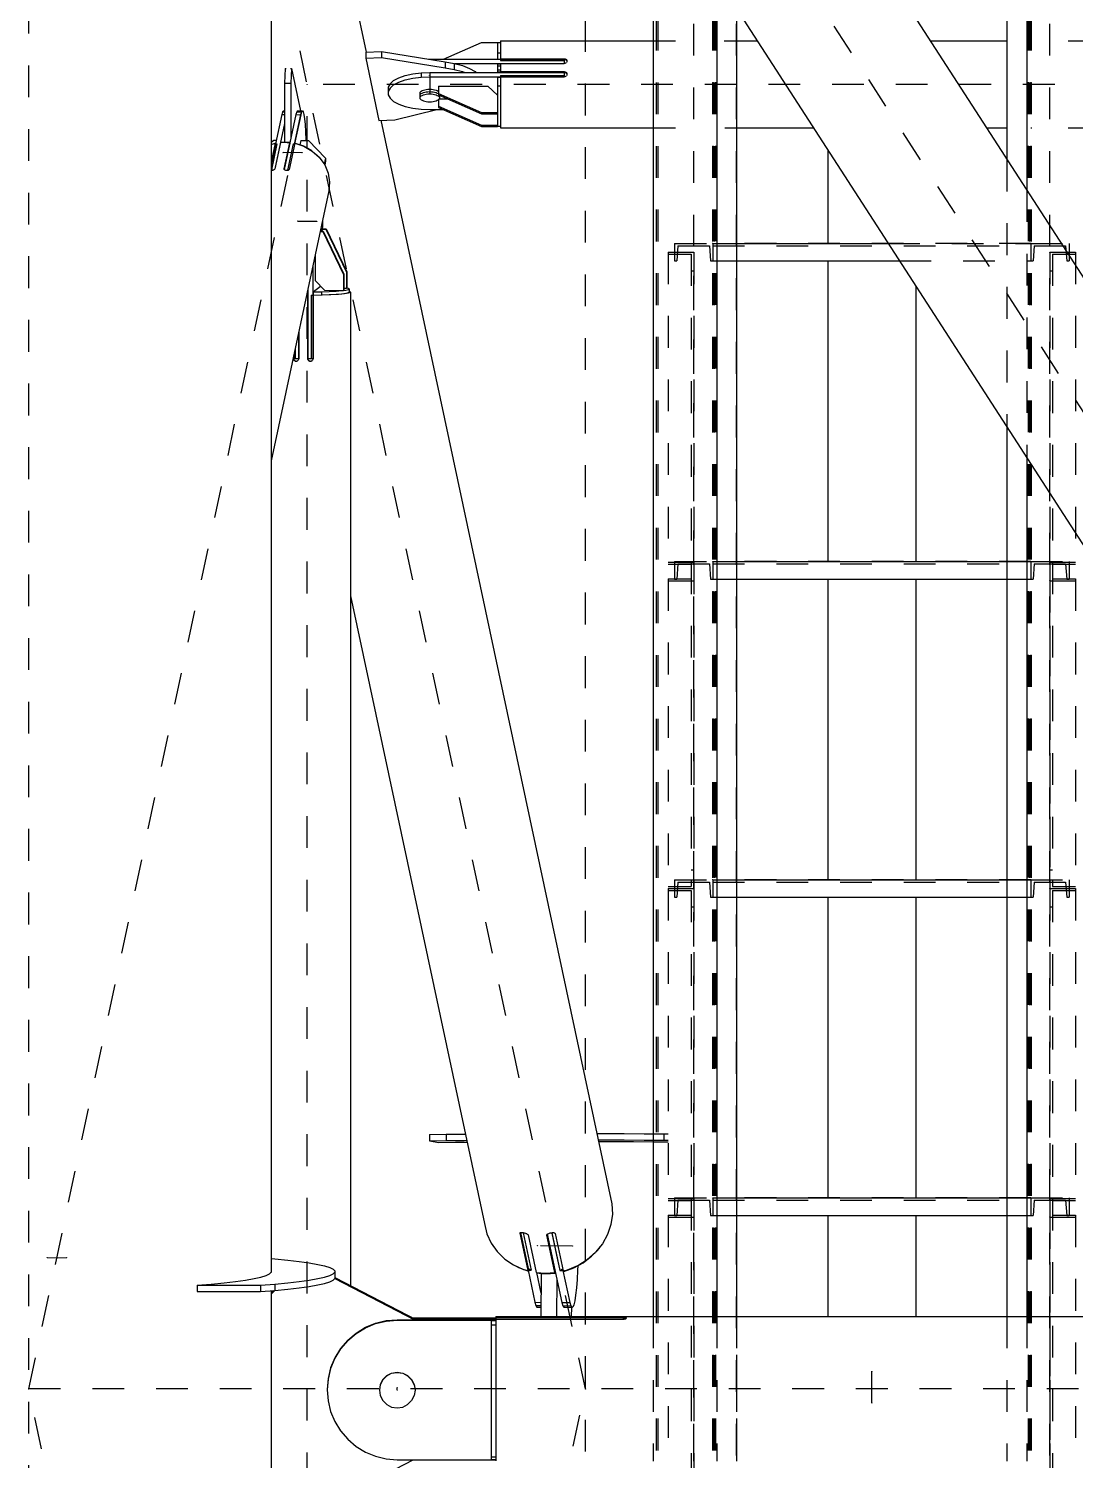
# Model space of a CAD drawing. Header units: millimetres. Extents: x 149919 to 150445, y 136651 to 136866.
# Drawn here: x 150370.812 to 150374.103, y 136733.751 to 136738.251 of the extents above; entities that cross this region are included whole.
import ezdxf

# ---------------------------------------------------------------- set-up
doc = ezdxf.new("R2010")
doc.units = ezdxf.units.MM
doc.header["$LTSCALE"] = 0.25
for name, pattern in [('CENTER', [50.8, 31.75, -6.35, 6.35, -6.35]), ('XKITLINE00', [0]), ('XKITLINE02', [4, 2, -2]), ('XKITLINE03', [6, 3, -1, 1, -1])]:
    doc.linetypes.add(name, pattern=pattern)

# ---------------------------------------------------------------- blocks, each defined once
blk = doc.blocks.new('çatıı')
at = {"color": 116, "linetype": 'XKITLINE02', "true_color": 0x136734}
for p, q in [((23097.16, 9590.91), (23097.16, 7919.31)), ((23097.69, 9590.91), (23097.69, 7919.31)), ((23114.92, 9590.91), (23114.92, 7919.31)), ((23115, 9590.95), (23115.01, 7919.31)), ((23115, 9590.95), (23115.01, 7919.31)), ((23115.46, 9590.91), (23115.46, 7919.31)), ((23115.85, 9590.95), (23115.86, 7919.31)), ((23115.85, 9590.95), (23115.86, 7919.31)), ((23122.5, 9590.95), (23122.51, 7919.31)), ((23122.5, 9590.95), (23122.51, 7919.31)), ((23214.14, 9590.95), (23214.14, 7919.31)), ((23214.54, 9590.91), (23214.54, 7919.31)), ((23214.99, 9590.95), (23214.99, 7919.31)), ((23215.07, 9590.91), (23215.07, 7919.31)), ((23207.49, 8746.61), (23207.49, 8662.46)), ((23213.69, 8737.02), (23213.69, 8652.87)), ((23101.01, 8717.52), (23101.01, 8619.49)), ((23101.01, 8717.52), (23109.01, 8717.52)), ((23101.01, 8716.94), (23108.21, 8716.94)), ((23103.01, 8720.27), (23103.01, 8714.77)), ((23103.01, 8720.27), (23115.01, 8720.27)), ((23103.01, 8720.27), (23103.01, 8714.77)), ((23104.07, 8719.57), (23103.69, 8714.77)), ((23104.07, 8719.57), (23103.69, 8714.77)), ((23104.07, 8719.57), (23113.94, 8719.57)), ((23108.21, 8716.94), (23108.21, 8614.27)), ((23109.01, 8717.52), (23109.01, 8614.27)), ((23113.94, 8719.57), (23114.33, 8714.77)), ((23113.94, 8719.57), (23114.33, 8714.77)), ((23115.01, 8720.27), (23115.01, 8714.77)), ((23115.01, 8720.27), (23122.5, 8720.27)), ((23115.01, 8720.27), (23115.01, 8714.77)), ((23115.01, 8720.27), (23115.01, 8714.77)), ((23115.01, 8719.57), (23214.99, 8719.57)), ((23170.12, 8720.27), (23214.99, 8720.27)), ((23214.99, 8720.27), (23214.99, 8714.77)), ((23214.99, 8720.27), (23214.99, 8714.77)), ((23214.99, 8720.27), (23226.99, 8720.27)), ((23214.99, 8720.27), (23214.99, 8714.77)), ((23216.05, 8719.57), (23215.67, 8714.77)), ((23216.05, 8719.57), (23215.67, 8714.77)), ((23216.05, 8719.57), (23225.92, 8719.57)), ((23220.99, 8717.52), (23220.99, 8614.27)), ((23220.99, 8717.52), (23228.99, 8717.52)), ((23221.79, 8716.94), (23221.79, 8614.27)), ((23221.79, 8716.94), (23228.99, 8716.94)), ((23225.92, 8719.57), (23226.31, 8714.77)), ((23225.92, 8719.57), (23226.31, 8714.77)), ((23226.99, 8720.27), (23226.99, 8714.77)), ((23226.99, 8720.27), (23226.99, 8714.77)), ((23228.99, 8717.52), (23228.99, 8619.49)), ((23103.01, 8714.77), (23103.69, 8714.77)), ((23114.33, 8714.77), (23115.01, 8714.77)), ((23115.01, 8714.77), (23122.5, 8714.77)), ((23173.67, 8714.77), (23214.99, 8714.77)), ((23214.99, 8714.77), (23215.67, 8714.77)), ((23226.31, 8714.77), (23226.99, 8714.77)), ((23108.21, 8711.72), (23109.01, 8711.72)), ((23220.99, 8711.72), (23221.79, 8711.72)), ((23101.01, 8620.07), (23109.01, 8620.07)), ((23101.01, 8619.49), (23108.21, 8619.49)), ((23103.01, 8620.27), (23103.01, 8614.77)), ((23103.01, 8620.27), (23115.01, 8620.27)), ((23103.01, 8620.27), (23103.01, 8614.77)), ((23104.07, 8619.57), (23103.69, 8614.77)), ((23104.07, 8619.57), (23103.69, 8614.77)), ((23104.07, 8619.57), (23113.94, 8619.57)), ((23108.21, 8620.09), (23108.21, 8518.11)), ((23108.21, 8620.09), (23109.01, 8620.09)), ((23109.01, 8620.09), (23109.01, 8517.52)), ((23113.94, 8619.57), (23114.33, 8614.77)), ((23113.94, 8619.57), (23114.33, 8614.77)), ((23115.01, 8620.27), (23115.01, 8614.77)), ((23115.01, 8620.27), (23122.51, 8620.27)), ((23115.01, 8620.27), (23115.01, 8614.77)), ((23115.01, 8620.27), (23115.01, 8614.77)), ((23115.01, 8619.57), (23214.99, 8619.57)), ((23207.49, 8620.27), (23214.99, 8620.27)), ((23214.99, 8620.27), (23214.99, 8614.77)), ((23214.99, 8620.27), (23214.99, 8614.77)), ((23214.99, 8620.27), (23226.99, 8620.27)), ((23214.99, 8620.27), (23214.99, 8614.77)), ((23216.05, 8619.57), (23215.67, 8614.77)), ((23216.05, 8619.57), (23215.67, 8614.77)), ((23216.05, 8619.57), (23225.92, 8619.57)), ((23220.99, 8620.09), (23220.99, 8517.52)), ((23220.99, 8620.09), (23221.79, 8620.09)), ((23220.99, 8620.07), (23228.99, 8620.07)), ((23221.79, 8620.09), (23221.79, 8518.11)), ((23221.79, 8619.49), (23228.99, 8619.49)), ((23225.92, 8619.57), (23226.31, 8614.77)), ((23225.92, 8619.57), (23226.31, 8614.77)), ((23226.99, 8620.27), (23226.99, 8614.77)), ((23226.99, 8620.27), (23226.99, 8614.77)), ((23101.01, 8614.84), (23101.01, 8517.52)), ((23101.01, 8614.84), (23108.21, 8614.84)), ((23101.01, 8614.26), (23109.01, 8614.26)), ((23103.01, 8614.77), (23103.69, 8614.77)), ((23108.21, 8614.27), (23109.01, 8614.27)), ((23114.33, 8614.77), (23115.01, 8614.77)), ((23115.01, 8614.77), (23122.51, 8614.77)), ((23207.49, 8614.77), (23214.99, 8614.77)), ((23214.99, 8614.77), (23215.67, 8614.77)), ((23220.99, 8614.27), (23221.79, 8614.27)), ((23220.99, 8614.26), (23228.99, 8614.26)), ((23221.79, 8614.84), (23228.99, 8614.84)), ((23226.31, 8614.77), (23226.99, 8614.77)), ((23228.99, 8614.84), (23228.99, 8517.52)), ((23108.21, 8523.35), (23109.01, 8523.35)), ((23220.99, 8523.35), (23221.79, 8523.35)), ((23103.01, 8520.27), (23103.01, 8514.77)), ((23103.01, 8520.27), (23115.01, 8520.27)), ((23103.01, 8520.27), (23103.01, 8514.77)), ((23104.07, 8519.57), (23103.69, 8514.77)), ((23104.07, 8519.57), (23103.69, 8514.77)), ((23104.07, 8519.57), (23113.94, 8519.57)), ((23113.94, 8519.57), (23114.33, 8514.77)), ((23113.94, 8519.57), (23114.33, 8514.77)), ((23115.01, 8520.27), (23115.01, 8514.77)), ((23115.01, 8520.27), (23122.51, 8520.27)), ((23115.01, 8520.27), (23115.01, 8514.77)), ((23115.01, 8520.27), (23115.01, 8514.77)), ((23115.01, 8519.57), (23214.99, 8519.57)), ((23207.49, 8520.27), (23214.99, 8520.27)), ((23214.99, 8520.27), (23214.99, 8514.77)), ((23214.99, 8520.27), (23214.99, 8514.77)), ((23214.99, 8520.27), (23226.99, 8520.27)), ((23214.99, 8520.27), (23214.99, 8514.77)), ((23216.05, 8519.57), (23215.67, 8514.77)), ((23216.05, 8519.57), (23215.67, 8514.77)), ((23216.05, 8519.57), (23225.92, 8519.57)), ((23220.99, 8520.27), (23220.99, 8517.52)), ((23225.92, 8519.57), (23226.31, 8514.77)), ((23225.92, 8519.57), (23226.31, 8514.77)), ((23226.99, 8520.27), (23226.99, 8514.77)), ((23226.99, 8520.27), (23226.99, 8514.77)), ((23101.01, 8518.11), (23108.21, 8518.11)), ((23101.01, 8517.52), (23101.01, 8419.49)), ((23101.01, 8517.52), (23109.01, 8517.52)), ((23101.01, 8517.52), (23109.01, 8517.52)), ((23101.01, 8516.94), (23108.21, 8516.94)), ((23103.01, 8514.77), (23103.69, 8514.77)), ((23108.21, 8516.94), (23108.21, 8414.27)), ((23109.01, 8517.52), (23109.01, 8414.27)), ((23114.33, 8514.77), (23115.01, 8514.77)), ((23115.01, 8514.77), (23122.51, 8514.77)), ((23207.49, 8514.77), (23214.99, 8514.77)), ((23214.99, 8514.77), (23215.67, 8514.77)), ((23220.99, 8517.52), (23220.99, 8414.27)), ((23220.99, 8517.52), (23228.99, 8517.52)), ((23220.99, 8517.52), (23228.99, 8517.52)), ((23221.79, 8518.11), (23228.99, 8518.11)), ((23221.79, 8516.94), (23221.79, 8414.27)), ((23221.79, 8516.94), (23228.99, 8516.94)), ((23226.31, 8514.77), (23226.99, 8514.77)), ((23228.99, 8517.52), (23228.99, 8419.49)), ((23108.21, 8511.72), (23109.01, 8511.72)), ((23220.99, 8511.72), (23221.79, 8511.72)), ((23101.01, 8420.07), (23109.01, 8420.07)), ((23103.01, 8420.27), (23103.01, 8414.77)), ((23103.01, 8420.27), (23115.01, 8420.27)), ((23103.01, 8420.27), (23103.01, 8414.77)), ((23104.07, 8419.57), (23103.69, 8414.77)), ((23104.07, 8419.57), (23103.69, 8414.77)), ((23104.07, 8419.57), (23113.94, 8419.57)), ((23108.21, 8420.09), (23108.21, 8318.11)), ((23108.21, 8420.09), (23109.01, 8420.09)), ((23109.01, 8420.09), (23109.01, 8317.52)), ((23113.94, 8419.57), (23114.33, 8414.77)), ((23113.94, 8419.57), (23114.33, 8414.77)), ((23115.01, 8420.27), (23115.01, 8414.77)), ((23115.01, 8420.27), (23122.51, 8420.27)), ((23115.01, 8420.27), (23115.01, 8414.77)), ((23115.01, 8420.27), (23115.01, 8414.77)), ((23115.01, 8419.57), (23214.99, 8419.57)), ((23207.49, 8420.27), (23214.99, 8420.27)), ((23214.99, 8420.27), (23214.99, 8414.77)), ((23214.99, 8420.27), (23214.99, 8414.77)), ((23214.99, 8420.27), (23226.99, 8420.27)), ((23214.99, 8420.27), (23214.99, 8414.77)), ((23216.05, 8419.57), (23215.67, 8414.77)), ((23216.05, 8419.57), (23215.67, 8414.77)), ((23216.05, 8419.57), (23225.92, 8419.57)), ((23220.99, 8420.09), (23220.99, 8317.52)), ((23220.99, 8420.09), (23221.79, 8420.09)), ((23220.99, 8420.07), (23228.99, 8420.07)), ((23221.79, 8420.09), (23221.79, 8318.11)), ((23225.92, 8419.57), (23226.31, 8414.77)), ((23225.92, 8419.57), (23226.31, 8414.77)), ((23226.99, 8420.27), (23226.99, 8414.77)), ((23226.99, 8420.27), (23226.99, 8414.77)), ((23101.01, 8419.49), (23108.21, 8419.49)), ((23221.79, 8419.49), (23228.99, 8419.49)), ((23101.01, 8414.84), (23101.01, 8317.52)), ((23101.01, 8414.84), (23108.21, 8414.84)), ((23101.01, 8414.26), (23109.01, 8414.26)), ((23103.01, 8414.77), (23103.69, 8414.77)), ((23108.21, 8414.27), (23109.01, 8414.27)), ((23114.33, 8414.77), (23115.01, 8414.77)), ((23115.01, 8414.77), (23122.51, 8414.77)), ((23207.49, 8414.77), (23214.99, 8414.77)), ((23214.99, 8414.77), (23215.67, 8414.77)), ((23220.99, 8414.27), (23221.79, 8414.27)), ((23220.99, 8414.26), (23228.99, 8414.26)), ((23221.79, 8414.84), (23228.99, 8414.84)), ((23226.31, 8414.77), (23226.99, 8414.77)), ((23228.99, 8414.84), (23228.99, 8317.52)), ((23096.31, 8383.05), (23096.31, 8337.53)), ((23116.31, 8383.05), (23116.31, 8337.53)), ((23122.51, 8383.05), (23122.51, 8337.53)), ((23207.49, 8383.05), (23207.49, 8337.53)), ((23213.69, 8383.05), (23213.69, 8337.53)), ((23220.99, 8383.05), (23220.99, 8317.52))]:
    blk.add_line(p, q, dxfattribs=at)
at = {"color": 1, "linetype": 'XKITLINE03'}
for p, q in [((23109.01, 7919.31), (23109.01, 9590.91)), ((23122.51, 7919.31), (23122.5, 9590.95)), ((23214.99, 9590.95), (23214.99, 7919.31)), ((23220.99, 7919.31), (23220.99, 9590.91)), ((23109.01, 8620.07), (23109.01, 8717.52)), ((23214.99, 8720.27), (23115.01, 8720.27)), ((23115.01, 8720.27), (23115.01, 8720.27)), ((23214.99, 8720.27), (23214.99, 8720.27)), ((23220.99, 8717.52), (23220.99, 8620.07)), ((23214.99, 8620.27), (23115.01, 8620.27)), ((23115.01, 8620.27), (23115.01, 8620.27)), ((23214.99, 8620.27), (23214.99, 8620.27)), ((23109.01, 8517.52), (23109.01, 8614.26)), ((23220.99, 8614.26), (23220.99, 8517.52)), ((23214.99, 8520.27), (23115.01, 8520.27)), ((23115.01, 8520.27), (23115.01, 8520.27)), ((23214.99, 8520.27), (23214.99, 8520.27)), ((23109.01, 8420.07), (23109.01, 8517.52)), ((23220.99, 8517.52), (23220.99, 8420.07)), ((23214.99, 8420.27), (23115.01, 8420.27)), ((23115.01, 8420.27), (23115.01, 8420.27)), ((23214.99, 8420.27), (23214.99, 8420.27)), ((23109.01, 8317.52), (23109.01, 8414.26)), ((23220.99, 8414.26), (23220.99, 8317.52))]:
    blk.add_line(p, q, dxfattribs=at)
at = {"color": 8, "linetype": 'CENTER'}
for p, q in [((23075, 8360.27), (22900, 9180.27)), ((23430, 8360.27), (22900, 9180.27)), ((22900, 7286.23), (22900, 8951.04)), ((23075, 8100.54), (23075, 8908.22)), ((23026.02, 8773.03), (23026.02, 8767.52)), ((22900, 8360.27), (22987.5, 8770.27)), ((22987.5, 7950.27), (22987.5, 8770.27)), ((23342.5, 8770.27), (22987.5, 8770.27)), ((22985.91, 8748.81), (22979.93, 8748.85)), ((22984.51, 8727.28), (22990.48, 8727.24)), ((23070.89, 8405.15), (23059.93, 8405.23)), ((22905.8, 8401.51), (22911.78, 8401.47)), ((23165, 8355.79), (23165, 8365.79)), ((22900, 7540.27), (23075, 8360.27)), ((22987.5, 7950.27), (22900, 8360.27)), ((23430, 8360.27), (22900, 8360.27)), ((23015.8, 8359.92), (23015.8, 8360.63))]:
    blk.add_line(p, q, dxfattribs=at)
at = {"color": 8, "linetype": 'XKITLINE00'}
for p, q in [((23046.42, 8995.8), (23321.7, 8569.91)), ((23008.1, 8970.94), (23283.37, 8545.05)), ((22976.2, 8951.04), (22976.2, 8396.88)), ((22976.2, 8920.3), (23006.05, 8780.4)), ((23005.89, 8780.4), (23010.87, 8780.56)), ((23005.89, 8780.4), (23005.89, 8778.56)), ((23010.87, 8780.56), (23010.87, 8778.72)), ((23010.87, 8780.56), (23030.9, 8777.31)), ((23030.38, 8778.18), (23042.32, 8783.47)), ((23042.32, 8783.47), (23047.32, 8783.47)), ((23047.32, 8783.47), (23047.32, 8783.45)), ((23047.32, 8783.46), (23048.32, 8783.46)), ((23047.32, 8783.45), (23047.32, 8781.77)), ((23047.32, 8781.77), (23047.32, 8778.19)), ((23047.32, 8780.19), (23048.32, 8780.19)), ((23048.32, 8783.91), (23103.29, 8783.91)), ((23048.32, 8783.91), (23048.32, 8782.3)), ((23048.32, 8782.3), (23048.32, 8778.18)), ((23118.63, 8783.91), (23128.99, 8783.91)), ((23183.38, 8783.91), (23207.49, 8783.91)), ((23214.99, 8783.91), (23215.27, 8783.91)), ((23226.7, 8783.91), (23281.67, 8783.91)), ((22980.62, 8775.3), (22980.41, 8770.7)), ((22980.62, 8775.3), (22980.85, 8775.3)), ((22982.31, 8775.29), (22982.61, 8775.29)), ((22982.61, 8775.29), (22982.4, 8770.69)), ((22982.61, 8775.29), (22985.45, 8761.91)), ((23005.89, 8778.56), (23010.87, 8778.72)), ((23005.89, 8778.56), (23010.07, 8758.96)), ((23010.87, 8778.72), (23030.9, 8775.47)), ((23025.61, 8778.17), (23026.02, 8778.18)), ((23026.02, 8778.18), (23048.32, 8778.18)), ((23026.02, 8778.18), (23026.02, 8778.1)), ((23030.9, 8777.31), (23030.9, 8775.47)), ((23030.9, 8777.31), (23033.75, 8776.84)), ((23030.9, 8775.47), (23033.75, 8775)), ((23033.75, 8776.84), (23033.75, 8775)), ((23033.75, 8776.84), (23036.32, 8776.16)), ((23033.87, 8776.81), (23048.32, 8776.81)), ((23036.32, 8776.16), (23038.52, 8775.31)), ((23038.52, 8775.31), (23040.27, 8774.3)), ((23047.32, 8776.74), (23048.32, 8776.74)), ((23047.32, 8776.74), (23047.32, 8775.49)), ((23047.32, 8776.12), (23048.32, 8776.12)), ((23047.32, 8775.49), (23047.32, 8774.05)), ((23048.32, 8778.35), (23068.32, 8778.35)), ((23048.32, 8778.18), (23048.32, 8777.77)), ((23048.32, 8778.1), (23068.32, 8778.1)), ((23048.32, 8778.08), (23068.32, 8778.08)), ((23048.32, 8777.77), (23068.32, 8777.77)), ((23048.32, 8776.87), (23068.32, 8776.87)), ((23048.32, 8776.87), (23048.32, 8774.29)), ((23068.32, 8778.35), (23068.32, 8778.1)), ((23068.32, 8778.35), (23068.58, 8778.3)), ((23068.32, 8778.1), (23068.58, 8778.07)), ((23068.32, 8778.08), (23068.32, 8776.87)), ((23068.32, 8776.87), (23068.58, 8776.9)), ((23068.58, 8778.3), (23068.82, 8778.21)), ((23068.58, 8778.07), (23068.82, 8777.97)), ((23068.58, 8776.9), (23068.82, 8777.01)), ((23068.82, 8777.97), (23068.85, 8777.95)), ((23068.82, 8777.01), (23069, 8777.17)), ((23068.84, 8778.2), (23069, 8778.05)), ((23068.85, 8777.95), (23069, 8777.81)), ((23069, 8778.05), (23069.13, 8777.84)), ((23069, 8777.81), (23069.13, 8777.61)), ((23069.13, 8777.38), (23069, 8777.17)), ((23069.13, 8777.84), (23069.17, 8777.61)), ((23069.17, 8777.61), (23069.13, 8777.38)), ((23069.13, 8777.61), (23069.15, 8777.49)), ((22980.41, 8770.7), (22980.4, 8752.15)), ((22980.41, 8770.7), (22982.4, 8770.69)), ((22982.4, 8770.69), (22982.39, 8753.28)), ((23013.56, 8770.49), (23014.67, 8771.47)), ((23014.67, 8771.47), (23016.28, 8772.34)), ((23014.67, 8770.09), (23016.28, 8770.96)), ((23016.28, 8772.34), (23018.32, 8773.06)), ((23016.28, 8770.96), (23018.32, 8771.68)), ((23018.32, 8773.06), (23020.69, 8773.6)), ((23018.32, 8771.68), (23020.69, 8772.22)), ((23020.69, 8773.6), (23023.29, 8773.93)), ((23020.69, 8772.22), (23023.29, 8772.56)), ((23023.29, 8773.93), (23026.02, 8774.05)), ((23023.29, 8773.93), (23023.29, 8772.56)), ((23023.29, 8772.56), (23026.02, 8772.67)), ((23026.02, 8774.05), (23026.02, 8772.67)), ((23026.02, 8774.05), (23068.32, 8774.05)), ((23026.02, 8772.67), (23048.32, 8772.67)), ((23033.75, 8775), (23036.32, 8774.32)), ((23036.32, 8774.32), (23037.03, 8774.05)), ((23040.27, 8774.3), (23040.55, 8774.05)), ((23047.32, 8774.83), (23048.32, 8774.83)), ((23047.32, 8774.17), (23048.32, 8774.17)), ((23047.32, 8772.49), (23048.32, 8772.49)), ((23047.32, 8772.49), (23047.32, 8767.09)), ((23048.32, 8774.29), (23048.32, 8774.06)), ((23048.32, 8774.29), (23068.32, 8774.29)), ((23048.32, 8774.17), (23048.32, 8774.05)), ((23048.32, 8774.06), (23068.32, 8774.06)), ((23048.32, 8773.08), (23048.32, 8772.67)), ((23048.32, 8773.08), (23068.32, 8773.08)), ((23048.32, 8772.65), (23068.32, 8772.65)), ((23048.32, 8772.65), (23048.32, 8756.64)), ((23068.32, 8774.29), (23068.32, 8774.06)), ((23068.32, 8774.29), (23068.58, 8774.25)), ((23068.32, 8774.06), (23068.58, 8774.02)), ((23068.32, 8774.06), (23068.32, 8774.05)), ((23068.32, 8774.05), (23068.32, 8772.65)), ((23068.32, 8772.65), (23068.58, 8772.72)), ((23068.58, 8774.25), (23068.58, 8774.02)), ((23068.58, 8774.25), (23068.82, 8774.14)), ((23068.58, 8774.02), (23068.82, 8773.9)), ((23068.58, 8772.72), (23068.82, 8772.81)), ((23068.82, 8774.14), (23069, 8773.96)), ((23068.82, 8773.9), (23069, 8773.72)), ((23068.82, 8772.81), (23069, 8772.99)), ((23069, 8773.96), (23069.13, 8773.73)), ((23069, 8773.72), (23069.13, 8773.49)), ((23069.13, 8773.22), (23069, 8772.99)), ((23069.13, 8773.73), (23069.17, 8773.47)), ((23069.13, 8773.49), (23069.15, 8773.36)), ((23069.17, 8773.47), (23069.13, 8773.22)), ((23013.56, 8770.49), (23012.99, 8769.43)), ((23012.99, 8769.43), (23012.99, 8766.98)), ((23013.56, 8769.11), (23012.99, 8768.05)), ((23012.99, 8766.98), (23013.56, 8765.92)), ((23013.56, 8769.11), (23014.67, 8770.09)), ((23022.96, 8767.73), (23022.92, 8767.52)), ((23022.92, 8767.52), (23022.92, 8766.78)), ((23022.96, 8766.99), (23022.92, 8766.78)), ((23022.96, 8766.99), (23022.92, 8766.78)), ((23022.92, 8766.78), (23022.92, 8766.05)), ((23022.96, 8766.26), (23022.92, 8766.05)), ((23023.1, 8767.93), (23022.96, 8767.73)), ((23023.1, 8767.2), (23022.96, 8766.99)), ((23023.1, 8767.2), (23022.96, 8766.99)), ((23023.1, 8766.46), (23022.96, 8766.26)), ((23023.1, 8767.93), (23023.33, 8768.13)), ((23023.1, 8767.2), (23023.33, 8767.39)), ((23023.1, 8767.2), (23023.33, 8767.39)), ((23023.1, 8766.46), (23023.33, 8766.65)), ((23023.33, 8768.13), (23023.64, 8768.3)), ((23023.33, 8767.39), (23023.64, 8767.56)), ((23023.33, 8767.39), (23023.64, 8767.56)), ((23023.33, 8766.65), (23023.64, 8766.83)), ((23023.64, 8768.3), (23024.02, 8768.45)), ((23023.64, 8767.56), (23024.02, 8767.71)), ((23023.64, 8767.56), (23024.02, 8767.71)), ((23023.64, 8766.83), (23024.02, 8766.98)), ((23024.02, 8768.45), (23024.47, 8768.57)), ((23024.02, 8767.71), (23024.47, 8767.84)), ((23024.02, 8767.71), (23024.47, 8767.84)), ((23024.02, 8766.98), (23024.47, 8767.1)), ((23024.47, 8768.57), (23024.96, 8768.66)), ((23024.47, 8767.84), (23024.96, 8767.93)), ((23024.47, 8767.84), (23024.96, 8767.93)), ((23024.47, 8767.1), (23024.96, 8767.19)), ((23024.96, 8768.66), (23025.48, 8768.72)), ((23024.96, 8767.93), (23025.48, 8767.98)), ((23024.96, 8767.93), (23025.48, 8767.98)), ((23024.96, 8767.19), (23025.48, 8767.25)), ((23025.48, 8768.72), (23026.02, 8768.74)), ((23025.48, 8767.98), (23026.02, 8768)), ((23025.48, 8767.98), (23026.02, 8768)), ((23025.48, 8767.25), (23026.02, 8767.26)), ((23026.02, 8768.74), (23026.02, 8768)), ((23026.02, 8768.74), (23026.56, 8768.72)), ((23026.02, 8768), (23026.56, 8767.98)), ((23026.02, 8768), (23026.56, 8767.98)), ((23026.02, 8768), (23026.02, 8767.26)), ((23026.02, 8767.26), (23026.56, 8767.25)), ((23026.56, 8768.72), (23027.08, 8768.66)), ((23026.56, 8767.98), (23027.08, 8767.93)), ((23026.56, 8767.98), (23027.08, 8767.93)), ((23026.56, 8767.25), (23027.08, 8767.19)), ((23027.08, 8768.66), (23027.57, 8768.57)), ((23027.08, 8767.93), (23027.57, 8767.84)), ((23027.08, 8767.93), (23027.57, 8767.84)), ((23027.08, 8767.19), (23027.57, 8767.1)), ((23027.57, 8768.57), (23028.01, 8768.45)), ((23027.57, 8767.84), (23028.01, 8767.71)), ((23027.57, 8767.84), (23028.01, 8767.71)), ((23027.57, 8767.1), (23028.01, 8766.98)), ((23028.01, 8768.45), (23028.39, 8768.3)), ((23028.01, 8767.71), (23028.39, 8767.56)), ((23028.01, 8767.71), (23028.39, 8767.56)), ((23028.01, 8766.98), (23028.39, 8766.83)), ((23028.39, 8768.3), (23028.7, 8768.13)), ((23028.39, 8767.56), (23028.7, 8767.39)), ((23028.39, 8767.56), (23028.7, 8767.39)), ((23028.39, 8766.83), (23028.7, 8766.65)), ((23028.7, 8768.13), (23028.82, 8768.03)), ((23028.7, 8767.39), (23028.82, 8767.29)), ((23028.7, 8767.39), (23028.82, 8767.29)), ((23028.7, 8766.65), (23028.93, 8766.46)), ((23028.82, 8769.68), (23028.82, 8766.99)), ((23028.82, 8769.68), (23044.32, 8769.68)), ((23028.82, 8767.38), (23042.32, 8761.4)), ((23028.82, 8766.99), (23042.32, 8761.01)), ((23028.93, 8766.46), (23029.07, 8766.26)), ((23029.07, 8766.26), (23029.12, 8766.05)), ((23029.1, 8766.86), (23029.12, 8766.78)), ((23029.1, 8766.86), (23029.12, 8766.78)), ((23029.12, 8766.85), (23029.12, 8766.78)), ((23029.12, 8766.78), (23029.12, 8766.05)), ((23044.32, 8769.68), (23047.32, 8766.92)), ((23047.32, 8769.78), (23048.32, 8769.78)), ((23047.32, 8767.09), (23047.32, 8761.42)), ((22979.76, 8761.65), (22979.51, 8760.79)), ((22980.01, 8761.95), (22979.76, 8761.65)), ((22979.76, 8761.65), (22980.4, 8761.65)), ((22980.01, 8761.95), (22980.4, 8761.95)), ((22984.24, 8761.62), (22983.99, 8760.76)), ((22984.49, 8761.92), (22984.24, 8761.62)), ((22984.24, 8761.62), (22985.73, 8761.61)), ((22984.49, 8761.92), (22985.99, 8761.91)), ((22985.73, 8761.61), (22985.48, 8760.75)), ((22985.99, 8761.91), (22985.73, 8761.61)), ((22985.99, 8761.91), (22986.24, 8761.64)), ((22986.24, 8761.64), (22986.48, 8760.8)), ((23013.56, 8765.92), (23014.67, 8764.94)), ((23014.67, 8764.94), (23016.28, 8764.07)), ((23015.05, 8759.13), (23028.3, 8762.36)), ((23016.28, 8764.07), (23018.32, 8763.35)), ((23018.32, 8763.35), (23020.69, 8762.81)), ((23020.69, 8762.81), (23023.29, 8762.48)), ((23022.92, 8766.05), (23022.96, 8765.83)), ((23022.96, 8765.83), (23023.1, 8765.63)), ((23023.1, 8765.63), (23023.33, 8765.44)), ((23023.29, 8762.48), (23026.02, 8762.36)), ((23023.33, 8765.44), (23023.64, 8765.26)), ((23023.64, 8765.26), (23024.02, 8765.11)), ((23024.02, 8765.11), (23024.47, 8764.99)), ((23024.47, 8764.99), (23024.96, 8764.9)), ((23024.96, 8764.9), (23025.48, 8764.84)), ((23025.48, 8764.84), (23026.02, 8764.83)), ((23026.02, 8764.83), (23026.56, 8764.84)), ((23026.02, 8762.36), (23030.38, 8762.36)), ((23026.56, 8764.84), (23027.08, 8764.9)), ((23027.08, 8764.9), (23027.57, 8764.99)), ((23027.57, 8764.99), (23028.01, 8765.11)), ((23028.01, 8765.11), (23028.39, 8765.26)), ((23028.39, 8765.26), (23028.7, 8765.44)), ((23028.7, 8765.44), (23028.93, 8765.63)), ((23028.82, 8765.53), (23028.82, 8763.05)), ((23028.82, 8763.45), (23042.32, 8757.47)), ((23028.82, 8763.05), (23042.32, 8757.08)), ((23029.07, 8765.83), (23028.93, 8765.63)), ((23029.01, 8765.75), (23031.62, 8765.75)), ((23029.12, 8766.05), (23029.07, 8765.83)), ((22980.4, 8757.97), (22977.36, 8743.72)), ((22979.51, 8760.79), (22977.55, 8751.62)), ((22979.51, 8760.79), (22980.4, 8760.78)), ((22983.99, 8760.76), (22980.31, 8743.49)), ((22985.48, 8760.75), (22983.53, 8751.58)), ((22983.99, 8760.76), (22985.48, 8760.75)), ((22986.48, 8760.8), (22986.69, 8759.44)), ((22986.69, 8759.44), (22986.87, 8757.62)), ((22986.87, 8757.62), (22987, 8755.41)), ((23010.07, 8758.96), (23015.05, 8759.13)), ((23010.62, 8758.98), (23083.31, 8418.41)), ((23042.32, 8761.4), (23042.32, 8761.01)), ((23042.32, 8761.4), (23047.32, 8761.4)), ((23042.32, 8761.01), (23047.32, 8761.01)), ((23042.32, 8757.47), (23042.32, 8757.08)), ((23042.32, 8757.47), (23047.32, 8757.47)), ((23042.32, 8757.08), (23047.32, 8757.08)), ((23047.32, 8761.42), (23047.32, 8761.4)), ((23047.32, 8761.4), (23047.32, 8761.39)), ((23047.32, 8761.39), (23047.32, 8757.09)), ((23047.32, 8757.09), (23048.32, 8757.09)), ((22976.2, 8752.14), (22977.02, 8752.73)), ((22977.02, 8752.73), (22977.79, 8752.72)), ((22985.48, 8752.67), (22985.19, 8751.31)), ((22985.48, 8752.67), (22987.97, 8752.65)), ((22987, 8755.41), (22987.09, 8752.92)), ((22987.04, 8754.42), (22987.41, 8752.66)), ((22987.09, 8752.92), (22987.1, 8752.66)), ((22987.97, 8752.65), (22993.26, 8747.06)), ((23048.32, 8756.64), (23103.29, 8756.64)), ((23118.75, 8756.64), (23146.61, 8756.64)), ((23201, 8756.64), (23207.49, 8756.64)), ((23214.99, 8756.64), (23215.27, 8756.64)), ((23226.7, 8756.64), (23281.67, 8756.64)), ((22976.2, 8751.4), (22977.55, 8751.84)), ((22977.45, 8751.79), (22976.2, 8745.93)), ((22976.2, 8751.4), (22977.45, 8751.79)), ((22977.56, 8751.39), (22976.2, 8744.98)), ((22977.47, 8751.22), (22976.2, 8745.25)), ((22978, 8751.62), (22976.25, 8743.4)), ((22979.13, 8751.97), (22977.38, 8743.75)), ((22977.45, 8751.79), (22977.47, 8751.22)), ((22977.55, 8751.84), (22977.46, 8751.42)), ((22977.46, 8751.42), (22977.48, 8750.98)), ((22977.55, 8751.84), (22977.56, 8751.63)), ((22977.55, 8751.62), (22977.56, 8751.39)), ((22977.55, 8751.62), (22978, 8751.62)), ((22977.56, 8751.39), (22978, 8751.62)), ((22979.13, 8751.97), (22980.52, 8752.1)), ((22979.23, 8752.09), (22979.21, 8751.98)), ((22979.23, 8752.09), (22979.93, 8752.14)), ((22979.93, 8752.14), (22979.91, 8752.04)), ((22979.93, 8752.14), (22980.62, 8752.15)), ((22981.92, 8751.95), (22980.17, 8743.73)), ((22981.94, 8751.4), (22980.26, 8743.53)), ((22980.52, 8752.1), (22981.92, 8751.95)), ((22980.62, 8752.15), (22981.32, 8752.13)), ((22981.32, 8752.13), (22981.3, 8752.02)), ((22981.32, 8752.13), (22982.02, 8752.07)), ((22983.08, 8751.59), (22981.32, 8743.36)), ((22983.62, 8751.75), (22981.87, 8743.53)), ((22981.92, 8751.95), (22981.94, 8751.4)), ((22982.02, 8752.07), (22981.93, 8751.66)), ((22981.93, 8751.66), (22981.95, 8751.19)), ((22982.02, 8752.07), (22982.04, 8751.6)), ((22983.08, 8751.59), (22983.53, 8751.58)), ((22983.08, 8751.59), (22983.53, 8751.35)), ((22983.53, 8751.58), (22983.54, 8751.35)), ((22983.62, 8751.75), (22986.46, 8750.83)), ((22983.72, 8751.79), (22983.71, 8751.72)), ((22983.72, 8751.79), (22986.3, 8750.95)), ((22986.3, 8750.95), (22986.29, 8750.89)), ((22986.3, 8750.95), (22988.66, 8749.66)), ((22986.46, 8750.83), (22989.09, 8749.33)), ((22988.66, 8749.66), (22988.95, 8749.41)), ((22989.09, 8749.33), (22991.31, 8747.35)), ((22989.7, 8748.79), (22990.7, 8747.96)), ((23151.2, 8749.55), (23151.2, 8720.27)), ((22977.17, 8743.53), (22977.31, 8743.64)), ((22977.38, 8743.75), (22977.31, 8743.64)), ((22980.17, 8743.73), (22980.19, 8743.62)), ((22980.19, 8743.62), (22980.28, 8743.51)), ((22990.7, 8747.96), (22990.87, 8747.74)), ((22991.31, 8747.35), (22993.02, 8744.98)), ((22993.26, 8747.06), (22992.86, 8745.19)), ((22993.02, 8744.98), (22994.11, 8742.34)), ((22993.29, 8746.15), (22993.03, 8744.94)), ((22993.26, 8747.06), (22993.29, 8746.15)), ((22976.2, 8743.37), (22976.25, 8743.4)), ((22976.2, 8743.31), (22976.46, 8743.32)), ((22976.25, 8743.4), (22976.84, 8743.39)), ((22976.46, 8743.32), (22976.73, 8743.36)), ((22976.73, 8743.36), (22976.97, 8743.43)), ((22976.97, 8743.43), (22977.17, 8743.53)), ((22980.28, 8743.51), (22980.46, 8743.41)), ((22980.46, 8743.41), (22980.68, 8743.33)), ((22980.57, 8743.37), (22981.32, 8743.36)), ((22980.68, 8743.33), (22980.94, 8743.29)), ((22980.94, 8743.29), (22981.21, 8743.27)), ((22981.21, 8743.27), (22981.45, 8743.3)), ((22981.32, 8743.36), (22981.45, 8743.3)), ((22981.45, 8743.3), (22981.66, 8743.36)), ((22981.66, 8743.36), (22981.78, 8743.44)), ((22981.87, 8743.53), (22981.78, 8743.44)), ((22994.11, 8742.34), (22994.55, 8739.57)), ((22994.55, 8739.57), (22994.31, 8736.8)), ((22994.31, 8736.8), (22976.2, 8651.93)), ((22992.33, 8725.87), (22992.3, 8725.41)), ((22992.35, 8726.38), (22992.33, 8725.87)), ((22992.36, 8726.91), (22992.35, 8726.38)), ((22992.36, 8727.68), (22992.36, 8727.45)), ((22992.36, 8727.45), (22992.36, 8726.91)), ((22991.59, 8724.04), (22992.46, 8724.03)), ((22991.6, 8724.11), (22992.55, 8724.1)), ((22991.61, 8724.14), (22992.08, 8724.13)), ((22991.84, 8725.24), (22991.85, 8725.07)), ((22991.85, 8725.07), (22991.89, 8724.71)), ((22991.89, 8724.71), (22991.93, 8724.44)), ((22991.93, 8724.44), (22991.98, 8724.24)), ((22991.98, 8724.24), (22992.02, 8724.14)), ((22992.02, 8724.14), (22992.08, 8724.13)), ((22992.13, 8724.22), (22992.08, 8724.13)), ((22992.17, 8724.4), (22992.13, 8724.22)), ((22992.22, 8724.66), (22992.17, 8724.4)), ((22992.26, 8725), (22992.22, 8724.66)), ((22992.23, 8724.76), (22993.39, 8724.75)), ((22992.24, 8724.83), (22993.49, 8724.82)), ((22992.3, 8725.41), (22992.26, 8725)), ((22992.46, 8724.03), (22992.55, 8724.1)), ((22992.46, 8724.03), (22998.93, 8710.52)), ((22992.55, 8724.1), (22999.02, 8710.59)), ((22993.39, 8724.75), (22993.49, 8724.82)), ((22993.39, 8724.75), (22999.86, 8711.24)), ((22993.49, 8724.82), (22999.96, 8711.31)), ((22989.26, 8713.13), (22989.26, 8704.05)), ((22989.97, 8716.46), (22989.97, 8708.59)), ((23151.2, 8714.77), (23151.2, 8620.27)), ((22989.97, 8708.59), (22992.96, 8705.58)), ((22998.93, 8710.52), (22999.02, 8710.59)), ((22998.93, 8710.52), (22998.93, 8705.54)), ((22999.02, 8710.59), (22999.02, 8705.61)), ((22999.86, 8711.24), (22999.96, 8711.31)), ((22999.86, 8711.24), (22999.86, 8706.25)), ((22999.96, 8711.31), (22999.96, 8706.32)), ((22987.32, 8704.06), (22987.66, 8704.06)), ((22987.32, 8704.04), (22987.63, 8704.04)), ((22987.53, 8705.06), (22987.66, 8705.06)), ((22987.63, 8704.04), (22987.68, 8704.08)), ((22987.63, 8704.04), (22987.63, 8684.09)), ((22987.66, 8705.06), (22987.76, 8705.14)), ((22987.66, 8705.06), (22987.66, 8704.06)), ((22987.66, 8704.06), (22987.76, 8704.14)), ((22987.68, 8704.08), (22987.68, 8684.13)), ((22987.76, 8706.13), (22987.76, 8684.12)), ((22988.81, 8704.06), (22988.81, 8684.11)), ((22988.81, 8704.06), (22989.26, 8704.05)), ((22989.26, 8704.05), (22989.28, 8704.07)), ((22989.28, 8704.07), (22989.28, 8684.12)), ((22989.34, 8704.04), (22989.4, 8704.09)), ((22989.34, 8704.04), (22992.24, 8704.09)), ((22989.34, 8704.04), (22989.34, 8684.09)), ((22989.38, 8705.07), (22991.7, 8706.85)), ((22989.38, 8705.07), (22992.01, 8705.11)), ((22989.38, 8705.07), (22989.38, 8704.07)), ((22989.38, 8704.07), (22992.01, 8704.12)), ((22992.01, 8705.11), (22994.46, 8705.2)), ((22992.01, 8705.11), (22992.01, 8704.12)), ((22992.01, 8704.12), (22994.46, 8704.2)), ((22992.24, 8704.09), (22994.97, 8704.19)), ((22992.96, 8705.58), (22998.93, 8705.54)), ((22994.46, 8705.2), (22996.61, 8705.32)), ((22994.46, 8704.2), (22996.61, 8704.32)), ((22994.97, 8704.19), (22997.33, 8704.33)), ((22996.61, 8705.32), (22998.38, 8705.47)), ((22996.61, 8704.32), (22998.38, 8704.47)), ((22997.33, 8704.33), (22999.19, 8704.51)), ((22998.38, 8705.47), (22998.91, 8705.54)), ((22998.38, 8704.47), (22999.69, 8704.64)), ((22998.93, 8705.54), (22999.69, 8705.64)), ((22998.93, 8705.54), (22999.02, 8705.61)), ((22999.02, 8706.26), (22999.86, 8706.25)), ((22999.19, 8704.51), (23000.46, 8704.71)), ((22999.69, 8705.64), (23000.49, 8705.83)), ((22999.69, 8704.64), (23000.49, 8704.83)), ((22999.86, 8706.25), (22999.96, 8706.32)), ((22999.95, 8706.32), (23000.44, 8706.21)), ((23000.44, 8706.21), (23000.74, 8706.02)), ((23000.46, 8704.71), (23001.09, 8704.92)), ((23000.49, 8705.83), (23000.74, 8706.02)), ((23000.49, 8704.83), (23000.74, 8705.02)), ((23000.74, 8706.02), (23000.74, 8705.02)), ((23000.74, 8705.22), (23001.03, 8705.14)), ((23001.03, 8705.14), (23001.09, 8704.92)), ((23001.09, 8704.92), (23001.09, 8392.79)), ((23178.8, 8706.85), (23178.8, 8620.27)), ((22984.78, 8692.14), (22984.78, 8684.14)), ((22984.84, 8692.43), (22984.84, 8684.11)), ((22983.31, 8685.26), (22983.31, 8684.17)), ((22983.73, 8687.25), (22983.73, 8684.14)), ((22983.17, 8684.59), (22983.17, 8684.13)), ((22983.17, 8684.13), (22983.23, 8684.18)), ((22983.17, 8684.13), (22983.23, 8683.87)), ((22983.23, 8684.87), (22983.23, 8684.18)), ((22983.23, 8684.18), (22983.27, 8683.92)), ((22983.23, 8683.87), (22983.33, 8683.63)), ((22983.27, 8683.92), (22983.38, 8683.68)), ((22983.31, 8684.17), (22983.73, 8684.14)), ((22983.33, 8683.63), (22983.51, 8683.44)), ((22983.38, 8683.68), (22983.42, 8683.64)), ((22983.42, 8683.64), (22983.57, 8683.48)), ((22983.51, 8683.44), (22983.74, 8683.32)), ((22983.57, 8683.48), (22983.8, 8683.36)), ((22983.73, 8684.14), (22984.78, 8684.14)), ((22983.74, 8683.32), (22984, 8683.27)), ((22983.8, 8683.36), (22984.06, 8683.32)), ((22984, 8683.27), (22984.26, 8683.31)), ((22984.06, 8683.32), (22984.32, 8683.35)), ((22984.26, 8683.31), (22984.5, 8683.43)), ((22984.32, 8683.35), (22984.53, 8683.46)), ((22984.5, 8683.43), (22984.68, 8683.61)), ((22984.8, 8683.85), (22984.68, 8683.61)), ((22984.78, 8684.14), (22984.84, 8684.18)), ((22984.84, 8684.11), (22984.8, 8683.85)), ((22987.63, 8684.09), (22987.68, 8684.13)), ((22987.63, 8684.09), (22987.67, 8683.83)), ((22987.67, 8683.83), (22987.73, 8683.87)), ((22987.67, 8683.83), (22987.79, 8683.59)), ((22987.68, 8684.13), (22987.73, 8683.87)), ((22987.73, 8683.87), (22987.85, 8683.63)), ((22987.76, 8684.12), (22988.81, 8684.11)), ((22987.79, 8683.59), (22987.98, 8683.4)), ((22987.85, 8683.63), (22988.04, 8683.45)), ((22987.98, 8683.4), (22988.22, 8683.28)), ((22988.04, 8683.45), (22988.28, 8683.33)), ((22988.22, 8683.28), (22988.48, 8683.24)), ((22988.28, 8683.33), (22988.54, 8683.29)), ((22988.48, 8683.24), (22988.75, 8683.28)), ((22988.54, 8683.29), (22988.8, 8683.33)), ((22988.75, 8683.28), (22988.99, 8683.4)), ((22988.8, 8683.33), (22989.02, 8683.43)), ((22988.81, 8684.11), (22989.28, 8684.12)), ((22988.99, 8683.4), (22989.18, 8683.59)), ((22989.28, 8683.83), (22989.18, 8683.59)), ((22989.28, 8684.12), (22989.34, 8684.17)), ((22989.34, 8684.09), (22989.28, 8683.83)), ((23151.2, 8614.77), (23151.2, 8520.27)), ((23178.8, 8614.77), (23178.8, 8520.27)), ((23001.09, 8609.52), (23043.2, 8412.19)), ((23151.2, 8514.77), (23151.2, 8420.27)), ((23178.8, 8514.77), (23178.8, 8420.27)), ((23025.92, 8440.25), (23031.23, 8440.31)), ((23025.92, 8440.25), (23025.92, 8438.25)), ((23025.92, 8438.25), (23031.23, 8438.31)), ((23025.92, 8438.25), (23028.84, 8437.73)), ((23028.84, 8437.73), (23034.16, 8437.8)), ((23031.23, 8440.31), (23036.85, 8440.37)), ((23031.23, 8440.31), (23031.23, 8438.31)), ((23031.23, 8438.31), (23036.85, 8438.37)), ((23034.16, 8437.8), (23037.73, 8437.83)), ((23036.85, 8440.37), (23037.18, 8440.37)), ((23036.85, 8438.37), (23037.61, 8438.38)), ((23078.59, 8440.51), (23080.78, 8440.51)), ((23079.02, 8438.51), (23080.78, 8438.51)), ((23079.13, 8438), (23083.71, 8437.99)), ((23080.78, 8440.51), (23087.18, 8440.49)), ((23080.78, 8438.51), (23087.18, 8438.49)), ((23083.71, 8437.99), (23090.11, 8437.98)), ((23087.18, 8440.49), (23093.47, 8440.47)), ((23087.18, 8438.49), (23093.47, 8438.47)), ((23090.11, 8437.98), (23096.39, 8437.95)), ((23093.47, 8440.47), (23099.6, 8440.43)), ((23093.47, 8438.47), (23099.6, 8438.43)), ((23096.39, 8437.95), (23101.01, 8437.92)), ((23099.6, 8440.43), (23101.01, 8440.42)), ((23099.6, 8440.43), (23099.6, 8438.43)), ((23099.6, 8438.43), (23101.01, 8438.42)), ((23083.46, 8415.16), (23083, 8411.92)), ((23083.31, 8418.41), (23083.46, 8415.16)), ((23043.2, 8412.19), (23043.96, 8409.04)), ((23083, 8411.92), (23081.95, 8408.78)), ((23151.2, 8414.77), (23151.2, 8383.05)), ((23178.8, 8414.77), (23178.8, 8383.05)), ((23043.96, 8409.04), (23045.31, 8406.08)), ((23045.31, 8406.08), (23047.21, 8403.4)), ((23054.38, 8409.34), (23054.33, 8409.22)), ((23054.33, 8409.22), (23056.84, 8397.46)), ((23054.38, 8409.34), (23054.52, 8409.42)), ((23054.52, 8409.42), (23054.75, 8409.46)), ((23054.52, 8409.42), (23056.88, 8398.36)), ((23054.55, 8409.43), (23056.97, 8398.1)), ((23054.75, 8409.46), (23055.04, 8409.46)), ((23055.04, 8409.46), (23055.38, 8409.4)), ((23055.23, 8409.43), (23055.4, 8409.33)), ((23055.38, 8409.4), (23055.74, 8409.31)), ((23055.4, 8409.33), (23057.91, 8397.58)), ((23055.4, 8409.33), (23055.66, 8409.33)), ((23055.74, 8409.31), (23056.09, 8409.18)), ((23056.09, 8409.18), (23056.29, 8409.09)), ((23056.29, 8409.09), (23056.42, 8409.05)), ((23056.42, 8409.05), (23056.69, 8408.92)), ((23056.69, 8408.92), (23056.89, 8408.78)), ((23056.89, 8408.78), (23056.99, 8408.64)), ((23056.99, 8408.64), (23059.5, 8396.88)), ((23062.82, 8408.74), (23062.77, 8408.6)), ((23062.77, 8408.6), (23065.28, 8396.84)), ((23062.82, 8408.74), (23062.96, 8408.88)), ((23062.94, 8408.86), (23065.32, 8397.71)), ((23062.96, 8408.88), (23063.19, 8409)), ((23062.98, 8408.89), (23067.57, 8387.41)), ((23063.19, 8409), (23063.31, 8409.04)), ((23063.31, 8409.04), (23063.49, 8409.13)), ((23063.49, 8409.13), (23063.84, 8409.26)), ((23063.84, 8409.26), (23064.2, 8409.34)), ((23063.91, 8409.27), (23064.43, 8409.27)), ((23064.2, 8409.34), (23064.57, 8409.39)), ((23064.43, 8409.27), (23064.66, 8409.39)), ((23064.43, 8409.27), (23066.94, 8397.51)), ((23064.57, 8409.39), (23064.9, 8409.39)), ((23064.9, 8409.39), (23065.18, 8409.35)), ((23065.18, 8409.35), (23065.38, 8409.26)), ((23065.38, 8409.26), (23065.48, 8409.14)), ((23065.48, 8409.14), (23067.99, 8397.38)), ((23081.95, 8408.78), (23080.32, 8405.84)), ((23047.21, 8403.4), (23049.59, 8401.08)), ((23074.29, 8399.91), (23076.93, 8401.93)), ((23075.57, 8400.91), (23078.17, 8403.19)), ((23077.82, 8402.88), (23076.93, 8401.93)), ((23080.32, 8405.84), (23078.17, 8403.19)), ((23079.18, 8404.33), (23078.57, 8403.68)), ((23079.54, 8404.88), (23079.18, 8404.33)), ((22976.2, 8401.22), (22977.34, 8401.13)), ((22976.2, 8397.44), (22976.23, 8397.41)), ((22976.23, 8397.41), (22976.23, 8396.9)), ((22977.34, 8401.13), (22981.4, 8400.73)), ((22981.4, 8400.73), (22985.01, 8400.31)), ((22985.01, 8400.31), (22988.16, 8399.86)), ((22988.16, 8399.86), (22990.81, 8399.4)), ((22990.81, 8399.4), (22992.96, 8398.92)), ((22992.96, 8398.92), (22994.59, 8398.42)), ((22994.59, 8398.42), (22995.68, 8397.92)), ((22995.68, 8397.92), (22996.23, 8397.41)), ((22996.23, 8397.41), (22996.23, 8396.9)), ((23049.59, 8401.08), (23052.39, 8399.2)), ((23052.39, 8399.2), (23055.52, 8397.8)), ((23053.24, 8398.82), (23053.9, 8398.43)), ((23053.88, 8398.53), (23053.9, 8398.43)), ((23053.9, 8398.43), (23055.11, 8397.98)), ((23055.52, 8397.8), (23056.84, 8397.46)), ((23055.78, 8397.73), (23056.99, 8397.28)), ((23056.88, 8398.36), (23056.84, 8397.46)), ((23056.89, 8398.48), (23056.86, 8397.87)), ((23056.86, 8397.87), (23056.99, 8397.28)), ((23056.97, 8398.1), (23056.95, 8397.58)), ((23056.95, 8397.58), (23057.91, 8397.58)), ((23056.95, 8397.58), (23059.11, 8387.47)), ((23056.97, 8398.1), (23057.91, 8397.58)), ((23056.99, 8397.38), (23056.99, 8397.28)), ((23065.32, 8397.71), (23065.28, 8396.84)), ((23065.33, 8397.91), (23065.3, 8397.26)), ((23065.3, 8397.26), (23065.42, 8396.67)), ((23065.45, 8397.32), (23065.42, 8396.67)), ((23066.94, 8397.51), (23067.86, 8397.99)), ((23066.94, 8397.51), (23067.9, 8397.51)), ((23067.91, 8397.77), (23067.9, 8397.51)), ((23067.9, 8397.51), (23070.06, 8387.4)), ((23067.99, 8397.38), (23069.34, 8397.7)), ((23068.09, 8397.41), (23068.14, 8397.2)), ((23068.14, 8397.2), (23071.33, 8398.32)), ((23069.34, 8397.7), (23072.6, 8399.06)), ((23071.29, 8398.51), (23071.33, 8398.32)), ((23071.33, 8398.32), (23074.29, 8399.91)), ((23072.5, 8397.59), (23072.33, 8394.62)), ((23072.55, 8398.97), (23072.5, 8397.59)), ((23072.6, 8399.06), (23075.57, 8400.91)), ((22952.88, 8392.83), (22957.34, 8393.19)), ((22952.88, 8392.83), (22952.88, 8390.83)), ((22952.88, 8392.83), (22972.88, 8392.83)), ((22957.34, 8393.19), (22961.4, 8393.59)), ((22961.4, 8393.59), (22965.01, 8394.01)), ((22965.01, 8394.01), (22968.16, 8394.46)), ((22968.16, 8394.46), (22970.81, 8394.92)), ((22970.81, 8394.92), (22972.96, 8395.4)), ((22972.88, 8392.83), (22977.34, 8393.19)), ((22972.88, 8392.83), (22972.88, 8390.83)), ((22972.96, 8395.4), (22974.59, 8395.9)), ((22974.59, 8395.9), (22975.68, 8396.4)), ((22975.68, 8396.4), (22976.23, 8396.9)), ((22977.34, 8393.19), (22981.4, 8393.59)), ((22977.34, 8393.19), (22977.34, 8391.2)), ((22981.4, 8393.59), (22985.01, 8394.01)), ((22985.01, 8394.01), (22988.16, 8394.46)), ((22988.16, 8394.46), (22990.81, 8394.92)), ((22988.16, 8392.46), (22990.81, 8392.93)), ((22990.81, 8394.92), (22992.96, 8395.4)), ((22990.81, 8392.93), (22992.96, 8393.41)), ((22992.96, 8395.4), (22994.59, 8395.9)), ((22992.96, 8393.41), (22994.59, 8393.9)), ((22994.59, 8395.9), (22995.68, 8396.4)), ((22994.59, 8393.9), (22995.68, 8394.4)), ((22995.68, 8396.4), (22996.23, 8396.9)), ((22995.68, 8394.4), (22996.23, 8394.91)), ((22996.23, 8396.9), (22996.23, 8394.91)), ((22996.23, 8395.31), (23021.86, 8382.01)), ((22996.23, 8394.99), (23021.25, 8382.01)), ((23059.5, 8396.88), (23062.38, 8396.62)), ((23059.58, 8396.87), (23060.99, 8390.3)), ((23059.62, 8396.87), (23059.65, 8396.71)), ((23059.65, 8396.71), (23061.08, 8396.56)), ((23061.04, 8396.56), (23060.93, 8383.05)), ((23061.04, 8396.74), (23061.08, 8396.56)), ((23061.08, 8396.56), (23062.53, 8396.5)), ((23062.38, 8396.62), (23065.28, 8396.84)), ((23062.53, 8396.5), (23063.98, 8396.54)), ((23063.93, 8396.74), (23063.98, 8396.54)), ((23063.98, 8396.54), (23065.42, 8396.67)), ((23066, 8394.75), (23065.9, 8383.05)), ((23072.33, 8394.62), (23072.12, 8391.97)), ((22952.88, 8390.83), (22972.88, 8390.83)), ((22972.88, 8390.83), (22977.34, 8391.2)), ((22976.2, 8390.02), (22977.38, 8391.2)), ((22976.2, 8390.34), (22977.03, 8391.17)), ((22976.2, 8391.11), (22976.2, 8390.18)), ((22976.2, 8390.18), (22976.2, 8390.02)), ((22976.2, 8390.02), (22976.2, 8330.21)), ((22977.34, 8391.2), (22981.4, 8391.6)), ((22981.4, 8391.6), (22985.01, 8392.02)), ((22985.01, 8392.02), (22988.16, 8392.46)), ((23071.87, 8389.72), (23071.59, 8387.95)), ((23072.12, 8391.97), (23071.87, 8389.72)), ((23059.11, 8387.47), (23059.4, 8386.43)), ((23059.11, 8387.47), (23060.96, 8387.46)), ((23059.4, 8386.43), (23059.71, 8385.96)), ((23059.4, 8386.43), (23060.95, 8386.42)), ((23059.71, 8385.96), (23060.95, 8385.95)), ((23067.57, 8387.41), (23067.86, 8386.37)), ((23067.57, 8387.41), (23070.06, 8387.4)), ((23067.86, 8386.37), (23068.17, 8385.9)), ((23067.86, 8386.37), (23070.35, 8386.35)), ((23068.17, 8385.9), (23070.66, 8385.88)), ((23070.06, 8387.4), (23070.35, 8386.35)), ((23070.35, 8386.35), (23070.66, 8385.88)), ((23070.55, 8385.88), (23070.53, 8383.05)), ((23070.66, 8385.88), (23070.97, 8385.99)), ((23071.29, 8386.69), (23070.97, 8385.99)), ((23071.59, 8387.95), (23071.29, 8386.69)), ((23002.86, 8377.82), (23005.81, 8379.62)), ((23002.86, 8377.66), (23005.81, 8379.46)), ((23005.81, 8379.62), (23009, 8380.94)), ((23005.81, 8379.46), (23009, 8380.78)), ((23009, 8380.94), (23012.35, 8381.74)), ((23009, 8380.78), (23012.35, 8381.58)), ((23012.35, 8381.74), (23015.8, 8382.01)), ((23012.35, 8381.58), (23015.8, 8381.85)), ((23012.35, 8381.74), (23012.35, 8381.58)), ((23015.8, 8382.01), (23046.8, 8382.01)), ((23015.8, 8382.01), (23015.8, 8381.85)), ((23015.8, 8381.85), (23046.8, 8381.85)), ((23020.8, 8382.56), (23045.3, 8382.56)), ((23021.1, 8382.4), (23045.3, 8382.4)), ((23045.3, 8382.62), (23046.8, 8382.62)), ((23045.3, 8382.62), (23045.3, 8382.02)), ((23045.3, 8382.43), (23046.8, 8382.43)), ((23045.3, 8382.24), (23046.8, 8382.24)), ((23045.3, 8381.71), (23045.3, 8373.67)), ((23045.3, 8381.71), (23046.8, 8381.71)), ((23045.3, 8380.43), (23046.8, 8380.43)), ((23046.8, 8383.05), (23283.2, 8383.05)), ((23046.8, 8383.05), (23046.8, 8382.65)), ((23046.8, 8382.65), (23086.8, 8382.65)), ((23046.8, 8382.65), (23046.8, 8382.18)), ((23046.8, 8382.24), (23046.8, 8382.18)), ((23046.8, 8382.18), (23046.8, 8370.1)), ((23046.8, 8382.18), (23086.8, 8382.18)), ((23086.8, 8382.65), (23087.11, 8382.65)), ((23086.8, 8382.65), (23086.8, 8382.18)), ((23086.8, 8382.18), (23087.11, 8382.19)), ((23087.11, 8382.65), (23087.39, 8382.63)), ((23087.11, 8382.65), (23087.11, 8382.19)), ((23087.11, 8382.19), (23087.39, 8382.24)), ((23087.39, 8382.63), (23087.63, 8382.59)), ((23087.39, 8382.24), (23087.63, 8382.31)), ((23087.63, 8382.59), (23087.8, 8382.55)), ((23087.63, 8382.31), (23087.8, 8382.39)), ((23087.8, 8382.55), (23087.88, 8382.5)), ((23087.8, 8382.39), (23087.88, 8382.45)), ((23087.88, 8382.5), (23087.88, 8382.45)), ((23000.24, 8375.59), (22998, 8372.97)), ((23000.24, 8375.43), (22998, 8372.81)), ((23000.24, 8375.59), (23002.86, 8377.82)), ((23000.24, 8375.43), (23002.86, 8377.66)), ((22998, 8372.97), (22996.19, 8370.03)), ((22998, 8372.81), (22996.19, 8369.88)), ((23045.3, 8373.67), (23045.3, 8344.23)), ((23046.8, 8370.1), (23046.8, 8347.33)), ((22994.87, 8366.85), (22994.07, 8363.51)), ((22994.87, 8366.7), (22994.07, 8363.35)), ((22996.19, 8370.03), (22994.87, 8366.85)), ((22996.19, 8369.88), (22994.87, 8366.7)), ((22994.07, 8363.51), (22993.8, 8360.08)), ((22994.07, 8363.35), (22993.8, 8359.92)), ((23010.47, 8361.64), (23010.2, 8359.92)), ((23010.47, 8361.58), (23010.2, 8359.86)), ((23011.26, 8363.2), (23010.47, 8361.64)), ((23011.26, 8363.14), (23010.47, 8361.58)), ((23011.26, 8363.2), (23012.5, 8364.44)), ((23011.26, 8363.14), (23012.5, 8364.37)), ((23012.5, 8364.44), (23014.06, 8365.23)), ((23012.5, 8364.37), (23014.06, 8365.17)), ((23014.06, 8365.23), (23015.8, 8365.5)), ((23014.06, 8365.17), (23015.8, 8365.44)), ((23015.8, 8365.5), (23015.8, 8365.44)), ((23015.8, 8365.5), (23017.53, 8365.23)), ((23015.8, 8365.44), (23017.53, 8365.17)), ((23017.53, 8365.23), (23019.09, 8364.44)), ((23017.53, 8365.17), (23019.09, 8364.37)), ((23019.09, 8364.44), (23020.33, 8363.2)), ((23019.09, 8364.37), (23020.33, 8363.14)), ((23020.33, 8363.2), (23021.12, 8361.64)), ((23020.33, 8363.14), (23021.12, 8361.58)), ((23021.12, 8361.64), (23021.4, 8359.92)), ((23021.12, 8361.58), (23021.4, 8359.86)), ((22993.8, 8359.92), (22994.07, 8356.49)), ((23010.2, 8359.86), (23010.47, 8358.13)), ((23010.47, 8358.13), (23011.26, 8356.58)), ((23011.26, 8356.58), (23012.5, 8355.34)), ((23019.09, 8355.34), (23020.33, 8356.58)), ((23021.12, 8358.13), (23020.33, 8356.58)), ((23021.4, 8359.86), (23021.12, 8358.13)), ((22994.07, 8356.49), (22994.87, 8353.14)), ((22994.87, 8353.14), (22996.19, 8349.96)), ((23012.5, 8355.34), (23014.06, 8354.55)), ((23014.06, 8354.55), (23015.8, 8354.27)), ((23015.8, 8354.27), (23017.53, 8354.55)), ((23017.53, 8354.55), (23019.09, 8355.34)), ((22996.19, 8349.96), (22998, 8347.03)), ((22998, 8347.03), (23000.24, 8344.41)), ((23000.24, 8344.41), (23002.86, 8342.18)), ((23045.3, 8344.23), (23045.3, 8338.85)), ((23046.8, 8347.33), (23046.8, 8338.25)), ((23002.86, 8342.18), (23005.81, 8340.38)), ((23005.81, 8340.38), (23009, 8339.06)), ((23009, 8339.06), (23012.35, 8338.26)), ((23045.3, 8338.85), (23045.3, 8338.11)), ((23045.3, 8338.85), (23046.8, 8338.85)), ((22996.2, 8325.23), (23020.8, 8337.99)), ((23012.35, 8338.26), (23015.8, 8337.99)), ((23015.8, 8337.99), (23046.8, 8337.99)), ((23045.3, 8338.11), (23046.8, 8338.11)), ((23045.3, 8337.99), (23045.3, 8337.93)), ((23045.3, 8337.93), (23046.8, 8337.93)), ((23046.8, 8338.25), (23046.8, 8337.65))]:
    blk.add_line(p, q, dxfattribs=at)
at = {"color": 7, "linetype": 'XKITLINE00'}
for p, q in [((23207.49, 8889.59), (23207.49, 8746.61)), ((23213.69, 8885.41), (23213.69, 8737.02)), ((23096.31, 8834.47), (23096.31, 8383.05)), ((23116.31, 8803.53), (23116.31, 8383.05)), ((23122.5, 8793.94), (23122.51, 8383.05)), ((23122.5, 8720.27), (23170.12, 8720.27)), ((23122.5, 8714.77), (23173.67, 8714.77)), ((23207.49, 8662.46), (23207.49, 8383.05)), ((23213.69, 8652.87), (23213.69, 8383.05)), ((23122.51, 8620.27), (23207.49, 8620.27)), ((23122.51, 8614.77), (23207.49, 8614.77)), ((23122.51, 8520.27), (23207.49, 8520.27)), ((23122.51, 8514.77), (23207.49, 8514.77)), ((23122.51, 8420.27), (23207.49, 8420.27)), ((23122.51, 8414.77), (23207.49, 8414.77))]:
    blk.add_line(p, q, dxfattribs=at)
at = {"color": 8, "linetype": 'XKITLINE00'}
for centre in [(23026.02, 8773.03), (22987.5, 8770.27), (22987.5, 8770.27), (22987.5, 8770.27), (23026.02, 8767.52), (22979.93, 8748.85), (22985.91, 8748.81), (22984.51, 8727.28), (22990.48, 8727.24), (23059.93, 8405.23), (23070.89, 8405.15), (22905.8, 8401.51), (22911.78, 8401.47), (23165, 8365.79), (22900, 8360.27), (22900, 8360.27), (22900, 8360.27), (23015.8, 8360.63), (23015.8, 8359.92), (23075, 8360.27), (23075, 8360.27), (23165, 8355.79)]:
    blk.add_circle(centre, 0.05, dxfattribs=at)
at = {"color": 1, "linetype": 'XKITLINE00'}
for centre in [(23109.01, 8717.52), (23115.01, 8720.27), (23115.01, 8720.27), (23214.99, 8720.27), (23214.99, 8720.27), (23220.99, 8717.52), (23109.01, 8620.07), (23115.01, 8620.27), (23115.01, 8620.27), (23214.99, 8620.27), (23214.99, 8620.27), (23220.99, 8620.07), (23109.01, 8614.26), (23220.99, 8614.26), (23115.01, 8520.27), (23115.01, 8520.27), (23214.99, 8520.27), (23214.99, 8520.27), (23109.01, 8517.52), (23109.01, 8517.52), (23220.99, 8517.52), (23220.99, 8517.52), (23109.01, 8420.07), (23115.01, 8420.27), (23115.01, 8420.27), (23214.99, 8420.27), (23214.99, 8420.27), (23220.99, 8420.07), (23109.01, 8414.26), (23220.99, 8414.26)]:
    blk.add_circle(centre, 0.05, dxfattribs=at)

msp = doc.modelspace()

# ---------------------------------------------------------------- block references
at = {"xscale": 0.009999943142843078, "yscale": 0.009999943142843078, "zscale": 0.009999943142843078}
msp.add_blockref('çatıı', (150141.8141, 136650.3731), dxfattribs=at)

doc.saveas('drawing.dxf')
